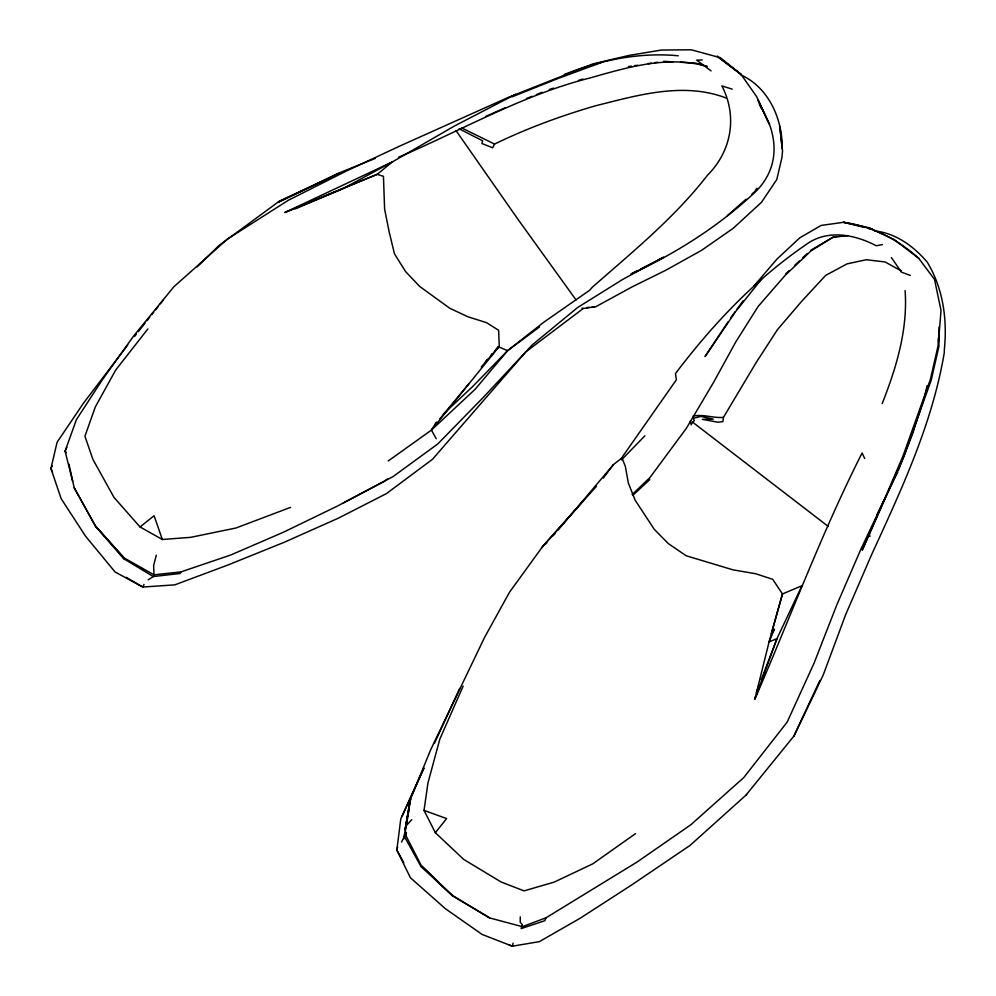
<?xml version="1.0" encoding="UTF-8"?>
<svg xmlns="http://www.w3.org/2000/svg" width="996" height="996" viewBox="0 0 996 996"><rect width="100%" height="100%" fill="white"/><g stroke="black" fill="none" stroke-linecap="round" stroke-linejoin="round"><path stroke-width="1.49" d="M520.261 916.88L520.236 922.346L522.377 924.649L521.169 928.583L544.837 920.715L545.995 917.814L637.241 861.938L690.838 824.763L743.701 777.639L787.176 722.1L814.106 663.037L836.814 604.883L860.893 549.207L884.249 499.855L902.986 456.031L930.376 379.488L938.095 345.774L938.282 338.092M939.091 326.937L938.942 346.309L931.235 380.111L903.808 456.591L862.225 550.19L884.249 499.855M938.556 341.255L941.021 310.428L934.509 279.403L918.785 258.4L894.209 239.563L868.998 227.76L843.55 222.295L821.115 225.432L799.763 237.832L776.917 259.134L753.848 286.101M403.978 838.819L404.675 832.756M387.768 478.703L384.083 481.466L337.022 506.267L283.623 532.125L230.736 555.009L180.899 571.916L154.007 574.804L153.645 565.491L156.297 555.208M635.46 833.664L592.769 863.843L554.249 882.083L524.07 890.885L501.162 882.02L463.725 859.436L435.352 832.706L424.022 810.408L427.956 782.956L439.821 739.157L463.14 686.082M596.455 486.309L543.169 545.783L509.541 592.172L484.442 637.664L430.845 749.378L410.613 798.78L405.185 829.431L405.945 835.632L421.345 865.686L452.408 895.715L489.671 917.938L522.315 926.678L545.995 917.814M405.945 835.632L406.43 832.718M401.537 842.068L404.364 836.466L405.895 827.763M406.405 824.862L408.97 810.37M755.491 696.416L754.893 699.043C790.525 616.972 821.613 532.91 862.088 453.006L864.74 458.558M927.114 385.713L924.724 395.985L912.585 433.895L898.392 470.398M397.628 847.036L396.844 850.074L403.841 862.885M513.139 943.15L512.355 946.2L482.089 934.435L445.287 908.626L410.477 877.812L396.844 850.074L400.778 818.837L423.985 767.966L402.147 816.234M882.207 403.579C896.363 367.599 907.904 329.713 905.103 290.595M901.243 270.924L885.058 261.948L866.171 259.744L847.048 263.878L825.647 275.406L800.983 302.099L777.44 329.664L756.163 362.569L723.42 417.386L722.909 421.644L718.029 422.229L702.354 419.353L713.198 419.142L700.91 416.403L693.453 418.233L694.312 420.735L692.469 422.055L691.236 424.844L690.278 421.109M756.375 692.494L759.089 685.41M761.255 679.733L776.967 638.635L801.954 585.735L782.47 593.952L771.327 633.68L774.402 629.099L769.074 641.91L754.893 699.043L776.967 638.635L769.074 641.91L782.47 593.952L772.709 579.323L755.727 573.746L733.006 569.849L686.169 555.756L668.353 543.617L654.235 529.287L635.124 500.141L628.339 483.01L625.339 466.365L621.952 457.936L613.436 464.597L558.221 529.884M452.408 895.715L420.997 866.532L421.345 865.686L452.321 895.441L489.671 917.938M66.769 447.378L65.101 451.163L72.621 481.342M434.38 743.452L459.716 688.497M819.87 680.48L793.75 736.256L746.353 794.659M897.844 471.805L876.779 515.119M180.899 571.916L180.151 573.484L153.309 576.547L148.192 579.797M794.011 736.069L823.194 675.064L845.567 614.881L871.55 554.784C901.343 489.795 932.443 423.674 944.27 352.646L944.37 349.397C947.37 319.293 943.112 288.292 927.214 262.11C913.805 246.41 895.778 233.039 874.712 230.985M144.034 584.49L142.764 587.042L126.218 577.356M52.19 465.941L50.933 468.506L61.13 498.623L85.532 536.172L115.063 571.965L142.764 587.042L174.786 584.864L227.947 565.006L283.823 542.447L338.403 518.157L386.448 493.605L432.513 459.268L525.888 351.812L583.27 308.486L595.857 306.693L632.024 286.935L665.702 270.302L701.607 250.307L733.243 228.283L761.517 202.263L776.78 179.554L781.935 157.58L782.545 151.118L779.818 126.554L782.196 148.69C782.682 119.159 768.626 87.162 740.526 74.75M388.203 460.986L431.43 430.098L436.373 422.204M725.972 97.957C683.331 81.684 637.876 95.205 595.633 105.763C560.997 115.835 527.046 128.285 494.576 144.071L492.671 147.757L481.902 143.536L482.637 140.81L459.069 128.783M728.051 321.833L705.068 356.556L735.285 311.997L762.089 278.432M620.757 459.193L676.396 379.75L675.475 373.55C712.426 324.771 754.619 279.988 805.191 245.203C826.419 228.931 854.257 234.185 876.293 245.763L882.369 244.605M755.18 190.722L756.935 188.207M730.603 317.973L735.073 311.848M736.853 309.395L743.116 300.817M603.327 478.08L613.436 464.597M153.309 576.547L123.541 558.594L124.064 557.909L95.429 525.95L74.214 487.828L68.961 464.173M147.906 328.904L115.735 369.977L95.305 406.953L84.934 436.248L92.865 459.318L113.967 497.353L140.025 526.946L162.336 539.496L190.697 537.33L235.89 528.029L290.521 507.387M127.737 345.002L83.353 403.355L57.083 442.274L50.933 468.506L52.589 472.278M134.472 336.499L136.39 334.071M138.307 331.643L145.043 323.14M146.96 320.712L149.848 317.064M151.766 314.636L153.695 312.209M155.613 309.781L158.501 306.146M160.418 303.705L163.307 300.07M541.587 547.788L582.635 501.635M435.352 832.706L446.619 818.575L424.022 810.408M436.223 438.713L431.43 430.098L499.257 346.384L498.635 330.274L486.558 322.679L467.722 316.716L449.756 308.237L419.665 286.437L405.546 271.535L394.441 253.743L389.125 231.67L384.618 209.172L383.448 176.329L377.16 174.337L284.906 212.459L392.511 161.838L454.363 126.056L515.617 94.309L513.824 95.255M435.028 424.632L436.958 422.304M439.859 418.806L468.855 383.821M485.749 361.834L487.716 359.494M490.655 355.983L492.609 353.642M494.576 351.302L498.486 346.62L494.464 351.314M732.197 89.142L721.888 85.905C737.638 116.345 731.624 151.081 707.496 175.209C674.479 217.85 632.485 251.913 592.197 287.334L589.831 290.135L543.181 322.654L507.587 350.679L475.229 389.175L431.43 430.098M485.413 361.884L487.43 359.531M490.443 356.008L492.46 353.667M553.141 535.773L555.17 533.42M847.671 235.616L832.756 237.384L811.005 250.88L785.159 275.344L758.155 306.444L735.795 341.902L713.684 382.178L686.356 428.317L649.965 477.532L632.161 494.539M481.292 366.976L499.257 346.384M405.633 826.369L411.759 819.683M621.516 459.866L644.86 435.837M539.608 326.875L507.587 350.679L472.614 386.597L443.357 414.037M197.108 266.94L218.908 245.564L279.59 201.005L340.321 172.893L278.32 202.188L338.441 173.204L375.206 158.414M785.832 273.763L789.218 270.563M794.858 265.247L799.377 260.989M802.764 257.79L807.283 253.532M632.983 495.199L649.753 479.611M746.676 794.522L690.054 845.405L631.999 884.734L580.494 918.038L539.409 941.631L512.355 946.2L509.118 944.918M727.441 215.547L746.129 199.15M751.955 194.033L754.296 191.979M140.025 526.946L154.094 515.729L162.336 539.496M543.169 545.783L546.804 543.032M631.427 273.912C676.745 252.884 719.299 225.905 755.74 191.568C774.465 172.881 778.461 148.815 769.435 124.326L756.562 96.562L741.036 74.376L720.382 57.718L691.299 49.8L661.481 50.037L629.136 55.403L592.994 63.881L508.396 97.334L400.019 145.951L346.023 171.2L288.466 200.196L227.437 239.052L173.839 286.798L133.8 335.776L102.19 379.999L76.393 419.64L65.101 451.163L66.408 452.582M810.657 250.345L833.415 236.961L836.416 236.587M343.06 503.08L393.171 476.524L437.779 443.942L483.633 397.055L532.325 344.84L577.63 307.515L622.774 279.378L663.622 257.205L640.59 269.045M631.103 273.912L637.876 270.426M707.397 66.558C668.615 55.029 627.704 67.255 590.093 77.937C524.07 94.52 464.771 128.658 402.708 155.463L398.425 157.306M485.662 116.47L505.433 107.68M295.302 208.886L342.524 188.867L392.511 161.838L377.16 174.337L284.906 212.459M511.994 96.886L557.337 78.746L603.601 61.752M526.423 98.542L532.125 96.288M536.396 94.583L542.098 92.329M564.321 74.476C600.426 60.034 639.332 52.116 678.276 55.764M549.219 89.491L553.614 88.134M578.514 80.415L582.909 79.045M628.401 66.583L631.464 66.122M634.527 65.674L637.602 65.213M648.334 63.607L651.396 63.146M654.472 62.686L657.534 62.238M839.404 236.201L843.886 235.629M586.656 307.664L589.395 307.328M592.134 306.98L594.873 306.631M693.141 416.054C703.276 414.025 713.198 418.258 723.42 417.386M702.217 59.972L696.69 60.171L711.069 70.903M663.672 61.316L672.885 61.839M680.554 62.287L695.918 63.159L706.214 66.209M864.653 227.462L843.55 222.295C871.786 226.254 897.819 239.189 918.785 258.4M867.665 228.196L872.185 229.304L868.998 227.76M582.025 308.113L583.27 308.486M910.294 275.406L901.48 272.182L891.358 257.553M494.576 144.071L461.808 127.986M498.585 346.82L507.587 350.679M154.007 574.804L124.064 557.909L95.504 526.224L74.214 487.828M828.336 526.498L692.469 422.055M95.504 526.224L123.541 558.594M576.074 299.97L518.331 219.842L455.919 130.488M404.364 836.466L420.997 866.532M768.165 121.599L757.769 99.55L769.435 124.326M759.375 104.194L761.131 108.29M869.135 533.744L869.931 536.458M409.705 802.427L405.185 829.431L410.613 798.78L409.705 802.427M741.036 74.376L717.195 56.311L741.036 74.376"/></g></svg>
